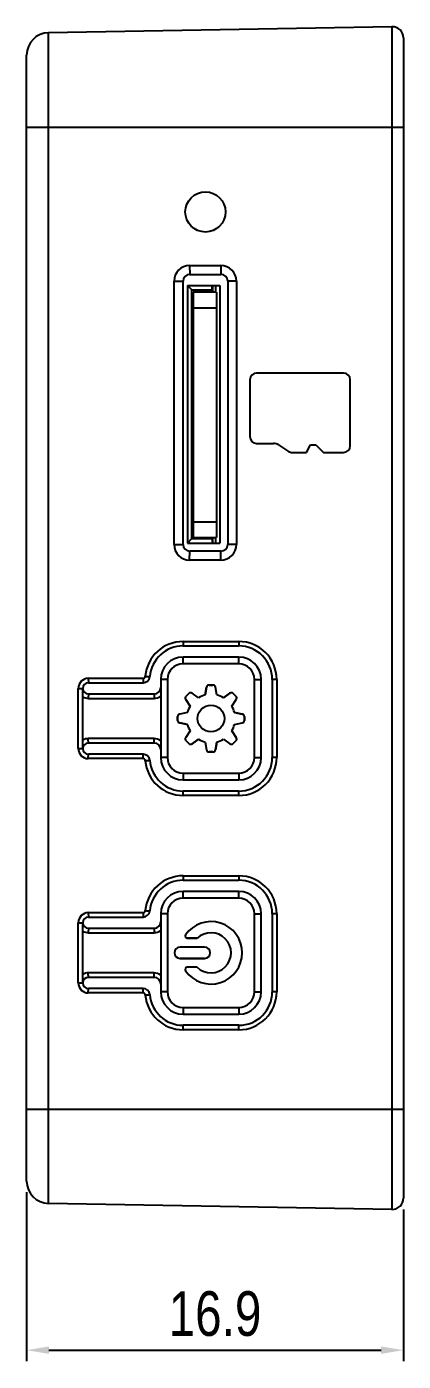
# Model space of a CAD drawing. Header units: millimetres. Extents: x 135 to 308, y 178 to 291.
# Drawn here: x 227.7 to 244.6, y 200 to 259.8 of the extents above; entities that cross this region are included whole.
import ezdxf

# ---------------------------------------------------------------- set-up
doc = ezdxf.new("R2010")
doc.units = ezdxf.units.MM
doc.header["$LTSCALE"] = 0.5
doc.header["$PDMODE"] = 3
doc.header["$PDSIZE"] = 0.3125
doc.layers.get('0').update_dxf_attribs({"linetype": 'CONTINUOUS'})
doc.layers.get('Defpoints').update_dxf_attribs({"linetype": 'CONTINUOUS'})
doc.layers.add('dim', color=6, linetype='CONTINUOUS')
doc.styles.get("Standard").update_dxf_attribs({"font": 'txt', "width": 0.8})
doc.dimstyles.get("Standard").update_dxf_attribs({"dimtxt": 2, "dimasz": 1, "dimexe": 0.5, "dimexo": 0.5, "dimtad": 1, "dimtoh": 1, "dimdec": 1, "dimdsep": 46, "dimtxsty": 'Standard', "dimblk1": '_FILLED', "dimblk2": '_FILLED', "dimcen": 0.09, "dimazin": 2, "dimtp": 0.01, "dimtm": 0.01, "dimtfac": 1, "dimtofl": 0, "dimtmove": 0, "dimatfit": 3, "dimfxl": 1, "dimtolj": 1, "dimarcsym": 0})

# ---------------------------------------------------------------- blocks, each defined once
blk = doc.blocks.new('*D3')
at = {"layer": 'Defpoints', "color": 0}
for p in [(227.707, 208.036), (244.607, 207.267), (244.607, 200.463)]:
    blk.add_point(p, dxfattribs=at)
at = {"layer": 'dim', "color": 0, "lineweight": -2}
for p, q in [((227.707, 207.536), (227.707, 199.963)), ((244.607, 206.767), (244.607, 199.963)), ((228.707, 200.463), (243.607, 200.463))]:
    blk.add_line(p, q, dxfattribs=at)
at = {"layer": 'dim', "color": 0}
for points in [[(228.707, 200.629), (228.707, 200.296), (227.707, 200.463)], [(243.607, 200.296), (243.607, 200.629), (244.607, 200.463)]]:
    blk.add_solid(points, dxfattribs=at)
at = {"layer": 'dim', "color": 0, "insert": (236.157, 202.088), "char_height": 2, "attachment_point": 5}
blk.add_mtext('\\A1;16.9', dxfattribs=at)
blk = doc.blocks.new('_FILLED')
at = {"color": 0, "linetype": 'ByBlock'}
blk.add_solid([(0, 0), (-1, 0.167), (-1, -0.167)], dxfattribs=at)

msp = doc.modelspace()

# ---------------------------------------------------------------- linework, layer by layer
at = {"linetype": 'Continuous'}
for p, q in [((244.098, 259.771), (228.69, 259.502)), ((244.098, 259.771), (244.098, 206.767)), ((228.69, 207.036), (228.69, 259.502)), ((244.607, 259.271), (244.607, 207.267)), ((227.707, 208.036), (227.707, 258.502)), ((227.707, 255.269), (244.607, 255.269)), ((235.019, 249.069), (235.026, 248.669)), ((235.019, 249.069), (236.419, 249.069)), ((236.419, 249.069), (236.426, 248.669)), ((234.319, 236.569), (234.319, 248.369)), ((234.319, 248.369), (234.726, 248.369)), ((234.726, 236.569), (234.726, 248.369)), ((235.026, 248.669), (236.426, 248.669)), ((236.726, 248.369), (236.726, 236.569)), ((237.119, 248.369), (236.726, 248.369)), ((237.119, 248.369), (237.119, 236.569)), ((234.925, 248.179), (234.925, 236.629)), ((235.125, 247.979), (234.925, 248.179)), ((234.925, 248.179), (236.376, 248.179)), ((235.125, 236.829), (235.125, 247.979)), ((235.125, 247.979), (236.025, 247.979)), ((235.127, 247.679), (235.174, 247.679)), ((235.174, 247.879), (235.174, 247.179)), ((236.224, 247.879), (235.174, 247.879)), ((235.226, 247.979), (235.226, 247.879)), ((236.025, 247.879), (236.025, 248.179)), ((236.055, 247.879), (236.055, 248.179)), ((236.176, 248.179), (236.176, 247.879)), ((236.224, 247.879), (236.224, 247.179)), ((236.376, 248.179), (236.376, 236.629)), ((235.174, 247.179), (235.174, 236.879)), ((235.174, 247.179), (236.224, 247.179)), ((236.224, 247.179), (236.224, 236.879)), ((241.926, 244.249), (238.026, 244.249)), ((237.726, 243.949), (237.726, 241.399)), ((242.226, 240.989), (242.226, 243.949)), ((238.026, 241.099), (238.786, 241.099)), ((239.004, 241.034), (239.46, 240.738)), ((240.267, 240.689), (240.447, 241.039)), ((240.447, 241.039), (240.677, 241.039)), ((240.677, 241.039), (241.027, 240.689)), ((239.623, 240.689), (240.267, 240.689)), ((241.027, 240.689), (241.926, 240.689)), ((235.174, 237.579), (236.224, 237.579)), ((235.125, 237.329), (235.174, 237.329)), ((235.125, 236.929), (235.174, 236.929)), ((235.174, 236.879), (236.224, 236.879)), ((235.975, 236.879), (235.975, 236.829)), ((236.025, 236.879), (236.025, 236.629)), ((236.055, 236.629), (236.055, 236.879)), ((236.176, 236.879), (236.176, 236.629)), ((234.319, 236.569), (234.726, 236.569)), ((234.925, 236.629), (235.125, 236.829)), ((234.925, 236.629), (236.376, 236.629)), ((235.019, 235.869), (235.026, 236.269)), ((236.426, 236.269), (235.026, 236.269)), ((235.125, 236.829), (236.025, 236.829)), ((236.419, 235.869), (236.426, 236.269)), ((237.119, 236.569), (236.726, 236.569)), ((236.419, 235.869), (235.019, 235.869)), ((234.724, 232.219), (237.224, 232.219)), ((234.727, 232.019), (237.227, 232.019)), ((237.227, 231.519), (234.727, 231.519)), ((237.222, 231.219), (234.722, 231.219)), ((230.474, 230.569), (232.93, 230.569)), ((230.477, 230.369), (232.933, 230.369)), ((233.727, 230.519), (233.727, 227.019)), ((234.022, 230.519), (233.727, 230.519)), ((234.022, 230.519), (234.022, 227.019)), ((236.062, 230.269), (235.892, 230.269)), ((235.892, 230.269), (236.062, 230.269)), ((237.922, 227.019), (237.922, 230.519)), ((237.922, 230.519), (238.227, 230.519)), ((238.227, 227.019), (238.227, 230.519)), ((238.727, 230.519), (238.727, 227.019)), ((238.924, 230.519), (238.727, 230.519)), ((238.924, 230.519), (238.924, 227.019)), ((230.024, 227.419), (230.024, 230.119)), ((230.024, 230.119), (230.227, 230.119)), ((230.227, 227.419), (230.227, 230.119)), ((230.474, 229.669), (233.424, 229.669)), ((230.477, 229.869), (233.427, 229.869)), ((234.976, 229.89), (234.857, 229.77)), ((234.857, 229.77), (234.976, 229.89)), ((235.418, 229.7), (235.128, 229.903)), ((235.418, 229.7), (235.128, 229.903)), ((235.776, 230.171), (235.715, 229.823)), ((235.715, 229.823), (235.776, 230.171)), ((236.24, 229.823), (236.178, 230.171)), ((236.24, 229.823), (236.178, 230.171)), ((236.826, 229.903), (236.536, 229.7)), ((236.536, 229.7), (236.826, 229.903)), ((236.978, 229.89), (237.098, 229.77)), ((237.098, 229.77), (236.978, 229.89)), ((234.843, 229.618), (235.046, 229.328)), ((235.046, 229.328), (234.843, 229.618)), ((236.908, 229.328), (237.111, 229.618)), ((236.908, 229.328), (237.111, 229.618)), ((234.477, 228.854), (234.477, 228.684)), ((234.477, 228.684), (234.477, 228.854)), ((234.923, 229.031), (234.575, 228.97)), ((234.923, 229.031), (234.575, 228.97)), ((234.923, 228.506), (234.575, 228.568)), ((234.575, 228.568), (234.923, 228.506)), ((237.379, 228.97), (237.031, 229.031)), ((237.031, 229.031), (237.379, 228.97)), ((237.031, 228.506), (237.379, 228.568)), ((237.031, 228.506), (237.379, 228.568)), ((237.477, 228.854), (237.477, 228.684)), ((237.477, 228.684), (237.477, 228.854)), ((233.424, 227.869), (230.474, 227.869)), ((235.046, 228.21), (234.843, 227.92)), ((235.046, 228.21), (234.843, 227.92)), ((236.908, 228.21), (237.111, 227.92)), ((237.111, 227.92), (236.908, 228.21)), ((230.024, 227.419), (230.227, 227.419)), ((233.427, 227.669), (230.477, 227.669)), ((234.857, 227.768), (234.976, 227.648)), ((234.976, 227.648), (234.857, 227.768)), ((235.418, 227.838), (235.128, 227.635)), ((235.128, 227.635), (235.418, 227.838)), ((235.715, 227.715), (235.776, 227.367)), ((235.715, 227.715), (235.776, 227.367)), ((236.24, 227.715), (236.178, 227.367)), ((236.178, 227.367), (236.24, 227.715)), ((236.536, 227.838), (236.826, 227.635)), ((236.536, 227.838), (236.826, 227.635)), ((237.098, 227.768), (236.978, 227.648)), ((236.978, 227.648), (237.098, 227.768)), ((232.93, 226.969), (230.474, 226.969)), ((232.933, 227.169), (230.477, 227.169)), ((234.022, 227.019), (233.727, 227.019)), ((236.062, 227.269), (235.892, 227.269)), ((235.892, 227.269), (236.062, 227.269)), ((237.922, 227.019), (238.227, 227.019)), ((238.924, 227.019), (238.727, 227.019)), ((234.722, 226.319), (237.222, 226.319)), ((234.727, 226.019), (237.227, 226.019)), ((237.227, 225.519), (234.727, 225.519)), ((237.224, 225.319), (234.724, 225.319)), ((234.724, 221.719), (237.224, 221.719)), ((234.727, 221.519), (237.227, 221.519)), ((237.222, 220.719), (234.722, 220.719)), ((237.227, 221.019), (234.727, 221.019)), ((230.024, 219.619), (230.227, 219.619)), ((230.024, 216.919), (230.024, 219.619)), ((230.227, 216.919), (230.227, 219.619)), ((230.474, 220.069), (232.93, 220.069)), ((230.477, 219.869), (232.933, 219.869)), ((234.022, 220.019), (233.727, 220.019)), ((233.727, 220.019), (233.727, 216.519)), ((234.022, 220.019), (234.022, 216.519)), ((237.922, 220.019), (238.227, 220.019)), ((237.922, 216.519), (237.922, 220.019)), ((238.227, 216.519), (238.227, 220.019)), ((238.924, 220.019), (238.727, 220.019)), ((238.727, 220.019), (238.727, 216.519)), ((238.924, 220.019), (238.924, 216.519)), ((230.474, 219.169), (233.424, 219.169)), ((230.477, 219.369), (233.427, 219.369)), ((235.355, 218.919), (234.915, 218.919)), ((234.915, 218.919), (235.355, 218.919)), ((235.688, 218.519), (234.588, 218.519)), ((235.688, 218.519), (234.588, 218.519)), ((235.688, 218.019), (234.588, 218.019)), ((234.588, 218.019), (235.688, 218.019)), ((233.424, 217.369), (230.474, 217.369)), ((233.427, 217.169), (230.477, 217.169)), ((235.355, 217.619), (234.915, 217.619)), ((235.355, 217.619), (234.915, 217.619)), ((230.024, 216.919), (230.227, 216.919)), ((232.933, 216.669), (230.477, 216.669)), ((234.022, 216.519), (233.727, 216.519)), ((237.922, 216.519), (238.227, 216.519)), ((238.924, 216.519), (238.727, 216.519)), ((232.93, 216.469), (230.474, 216.469)), ((234.722, 215.819), (237.222, 215.819)), ((234.727, 215.519), (237.227, 215.519)), ((237.224, 214.819), (234.724, 214.819)), ((237.227, 215.019), (234.727, 215.019)), ((227.707, 211.269), (244.607, 211.269)), ((244.098, 206.767), (228.69, 207.036))]:
    msp.add_line(p, q, dxfattribs=at)
for centre, radius in [((235.726, 251.469), 0.9), ((235.977, 228.769), 0.6), ((235.977, 228.769), 0.6)]:
    msp.add_circle(centre, radius, dxfattribs=at)
for centre, radius, start, end in [((244.107, 259.271), 0.5, 0, 91), ((228.707, 258.502), 1, 91, 180), ((235.019, 248.369), 0.7, 90, 180), ((236.419, 248.369), 0.7, 0, 90), ((235.026, 248.369), 0.3, 90, 180), ((236.426, 248.369), 0.3, 0, 90), ((238.026, 243.949), 0.3, 90, 180), ((241.926, 243.949), 0.3, 0, 90), ((238.026, 241.399), 0.3, 180, 270), ((238.786, 240.699), 0.4, 56.93109, 90), ((239.623, 240.989), 0.3, 236.93109, 270), ((241.926, 240.989), 0.3, 270, 360), ((235.019, 236.569), 0.7, 180, 270), ((235.026, 236.569), 0.3, 180, 270), ((236.419, 236.569), 0.7, 270, 360), ((236.426, 236.569), 0.3, 270, 360), ((234.724, 230.519), 1.7, 90.00031, 175.21949), ((237.224, 230.519), 1.7, 0.00001, 89.99999), ((234.727, 230.519), 1.5, 90, 175.21981), ((234.727, 230.519), 1, 90, 180), ((237.227, 230.519), 1.5, 0, 90), ((237.227, 230.519), 1, 0, 90), ((234.722, 230.519), 0.7, 90.00035, 179.99965), ((237.222, 230.519), 0.7, 0.00035, 89.99965), ((230.474, 230.119), 0.45, 90.00061, 179.99939), ((230.477, 230.119), 0.25, 90, 270), ((232.933, 230.669), 0.3, 270, 355.21981), ((235.892, 230.151), 0.118, 90, 170.04067), ((235.892, 230.151), 0.118, 90, 170.04067), ((236.062, 230.151), 0.118, 9.95933, 90), ((236.062, 230.151), 0.118, 9.95933, 90), ((230.474, 230.119), 0.45, 236.78533, 269.99853), ((233.424, 230.169), 0.5, 270.00066, 307.37087), ((233.427, 230.169), 0.3, 270, 360), ((234.94, 229.686), 0.118, 135, 215.04067), ((234.94, 229.686), 0.118, 135, 215.04067), ((235.06, 229.806), 0.118, 54.95933, 135), ((235.06, 229.806), 0.118, 54.95933, 135), ((235.977, 228.769), 1.086, 103.99143, 121.00857), ((235.977, 228.769), 1.086, 103.99143, 121.00857), ((235.977, 228.769), 1.086, 58.99143, 76.00857), ((235.977, 228.769), 1.086, 58.99143, 76.00857), ((236.894, 229.806), 0.118, 45, 125.04067), ((236.894, 229.806), 0.118, 45, 125.04067), ((237.014, 229.686), 0.118, 324.95933, 45), ((237.014, 229.686), 0.118, 324.95933, 45), ((235.977, 228.769), 1.086, 148.99143, 166.00857), ((235.977, 228.769), 1.086, 148.99143, 166.00857), ((235.977, 228.769), 1.086, 13.99143, 31.00857), ((235.977, 228.769), 1.086, 13.99143, 31.00857), ((234.595, 228.854), 0.118, 99.95933, 180), ((234.595, 228.854), 0.118, 99.95933, 180), ((234.595, 228.684), 0.118, 180, 260.04067), ((234.595, 228.684), 0.118, 180, 260.04067), ((235.977, 228.769), 1.086, 193.99143, 211.00857), ((235.977, 228.769), 1.086, 193.99143, 211.00857), ((235.977, 228.769), 1.086, 328.99143, 346.00857), ((235.977, 228.769), 1.086, 328.99143, 346.00857), ((237.359, 228.854), 0.118, 0, 80.04067), ((237.359, 228.854), 0.118, 0, 80.04067), ((237.359, 228.684), 0.118, 279.95933, 360), ((237.359, 228.684), 0.118, 279.95933, 360), ((230.474, 227.419), 0.45, 90.00151, 123.21463), ((233.424, 227.369), 0.5, 52.62877, 89.99971), ((234.94, 227.852), 0.118, 144.95933, 225), ((234.94, 227.852), 0.118, 144.95933, 225), ((237.014, 227.852), 0.118, 315, 35.04067), ((237.014, 227.852), 0.118, 315, 35.04067), ((230.474, 227.419), 0.45, 180.00051, 269.99949), ((230.477, 227.419), 0.25, 90, 270), ((233.427, 227.369), 0.3, 0, 90), ((235.06, 227.732), 0.118, 225, 305.04067), ((235.06, 227.732), 0.118, 225, 305.04067), ((235.977, 228.769), 1.086, 238.99143, 256.00857), ((235.977, 228.769), 1.086, 238.99143, 256.00857), ((235.892, 227.387), 0.118, 189.95933, 270), ((235.892, 227.387), 0.118, 189.95933, 270), ((236.062, 227.387), 0.118, 270, 350.04067), ((236.062, 227.387), 0.118, 270, 350.04067), ((235.977, 228.769), 1.086, 283.99143, 301.00857), ((235.977, 228.769), 1.086, 283.99143, 301.00857), ((236.894, 227.732), 0.118, 234.95933, 315), ((236.894, 227.732), 0.118, 234.95933, 315), ((232.933, 226.869), 0.3, 4.78019, 90), ((234.724, 227.019), 1.7, 184.78051, 269.99969), ((234.727, 227.019), 1.5, 184.78019, 270), ((234.727, 227.019), 1, 180, 270), ((234.722, 227.019), 0.7, 180.00035, 269.99965), ((237.222, 227.019), 0.7, 270.00035, 359.99965), ((237.224, 227.019), 1.7, 270.00001, 359.99999), ((237.227, 227.019), 1.5, 270, 360), ((237.227, 227.019), 1, 270, 360), ((234.724, 220.019), 1.7, 90.00031, 175.21949), ((234.727, 220.019), 1.5, 90, 175.21981), ((237.224, 220.019), 1.7, 0.00001, 89.99999), ((237.227, 220.019), 1.5, 0, 90), ((234.727, 220.019), 1, 90, 180), ((234.722, 220.019), 0.7, 90.00035, 179.99965), ((237.222, 220.019), 0.7, 0.00035, 89.99965), ((237.227, 220.019), 1, 0, 90), ((232.933, 220.169), 0.3, 270, 355.21981), ((230.474, 219.619), 0.45, 90.00061, 179.99939), ((230.477, 219.619), 0.25, 90, 270), ((233.427, 219.669), 0.3, 270, 360), ((235.977, 218.269), 1.4, 215.23442, 144.76558), ((235.977, 218.269), 1.4, 215.23442, 144.76558), ((230.474, 219.619), 0.45, 236.78584, 269.99802), ((233.424, 219.669), 0.5, 269.99996, 307.37156), ((234.915, 219.019), 0.1, 144.76558, 270), ((234.915, 219.019), 0.1, 144.76558, 270), ((235.977, 218.269), 0.9, 226.23826, 133.76174), ((235.977, 218.269), 0.9, 226.23826, 133.76174), ((234.588, 218.269), 0.25, 90, 270), ((234.588, 218.269), 0.25, 90, 270), ((235.688, 218.269), 0.25, 270, 90), ((235.688, 218.269), 0.25, 270, 90), ((230.474, 216.919), 0.45, 90.00141, 123.21473), ((230.477, 216.919), 0.25, 90, 270), ((233.424, 216.869), 0.5, 52.62921, 89.99927), ((233.427, 216.869), 0.3, 0, 90), ((234.915, 217.519), 0.1, 90, 215.23442), ((234.915, 217.519), 0.1, 90, 215.23442), ((230.474, 216.919), 0.45, 180.00051, 269.99949), ((232.933, 216.369), 0.3, 4.78019, 90), ((234.727, 216.519), 1, 180, 270), ((234.722, 216.519), 0.7, 180.00035, 269.99965), ((237.222, 216.519), 0.7, 270.00035, 359.99965), ((237.224, 216.519), 1.7, 270.00001, 359.99999), ((237.227, 216.519), 1.5, 270, 360), ((237.227, 216.519), 1, 270, 360), ((234.724, 216.519), 1.7, 184.78051, 269.99969), ((234.727, 216.519), 1.5, 184.78019, 270), ((228.707, 208.036), 1, 180, 269), ((244.107, 207.267), 0.5, 269, 360)]:
    msp.add_arc(centre, radius, start, end, dxfattribs=at)
for points, knots in [([(234.724, 232.219), (234.724, 232.206), (234.724, 232.18), (234.724, 232.143), (234.724, 232.109), (234.725, 232.079), (234.725, 232.058), (234.725, 232.043), (234.726, 232.035), (234.726, 232.028), (234.726, 232.023), (234.727, 232.021), (234.727, 232.019), (234.727, 232.019)], [0, 0, 0, 0, 0.19481, 0.382504, 0.555263, 0.706681, 0.831028, 0.881455, 0.923425, 0.956514, 0.980381, 0.994876, 1, 1, 1, 1]), ([(237.224, 232.219), (237.224, 232.206), (237.224, 232.18), (237.224, 232.143), (237.224, 232.109), (237.225, 232.079), (237.225, 232.058), (237.225, 232.043), (237.226, 232.035), (237.226, 232.028), (237.226, 232.023), (237.227, 232.021), (237.227, 232.019), (237.227, 232.019)], [0, 0, 0, 0, 0.19481, 0.382504, 0.555264, 0.706681, 0.831028, 0.881455, 0.923425, 0.956514, 0.980381, 0.994876, 1, 1, 1, 1]), ([(234.722, 231.219), (234.722, 231.238), (234.722, 231.277), (234.722, 231.332), (234.723, 231.384), (234.723, 231.428), (234.724, 231.461), (234.725, 231.483), (234.725, 231.495), (234.726, 231.505), (234.726, 231.513), (234.727, 231.516), (234.727, 231.519), (234.727, 231.519)], [0, 0, 0, 0, 0.194912, 0.382486, 0.555238, 0.706713, 0.831026, 0.88147, 0.923423, 0.956513, 0.980397, 0.994884, 1, 1, 1, 1]), ([(237.222, 231.219), (237.222, 231.238), (237.222, 231.277), (237.222, 231.332), (237.223, 231.384), (237.223, 231.428), (237.224, 231.461), (237.225, 231.483), (237.225, 231.495), (237.226, 231.505), (237.226, 231.513), (237.227, 231.516), (237.227, 231.519), (237.227, 231.519)], [0, 0, 0, 0, 0.194912, 0.382486, 0.555238, 0.706713, 0.831026, 0.88147, 0.923423, 0.956513, 0.980397, 0.994884, 1, 1, 1, 1]), ([(230.474, 230.569), (230.474, 230.556), (230.474, 230.53), (230.474, 230.493), (230.474, 230.459), (230.475, 230.429), (230.475, 230.408), (230.475, 230.393), (230.476, 230.385), (230.476, 230.378), (230.476, 230.373), (230.477, 230.371), (230.477, 230.369), (230.477, 230.369)], [0, 0, 0, 0, 0.19481, 0.382504, 0.555263, 0.706681, 0.831028, 0.881455, 0.923425, 0.956514, 0.980381, 0.994876, 1, 1, 1, 1]), ([(232.93, 230.569), (232.954, 230.569), (233.004, 230.588), (233.027, 230.636), (233.03, 230.661)], [0, 0, 0, 0, 0.499958, 1, 1, 1, 1]), ([(232.93, 230.569), (232.93, 230.556), (232.93, 230.53), (232.93, 230.493), (232.93, 230.459), (232.931, 230.429), (232.931, 230.408), (232.932, 230.393), (232.932, 230.385), (232.932, 230.378), (232.932, 230.373), (232.933, 230.371), (232.933, 230.369), (232.933, 230.369)], [0, 0, 0, 0, 0.19481, 0.382504, 0.555263, 0.706681, 0.831028, 0.881455, 0.923425, 0.956514, 0.980381, 0.994876, 1, 1, 1, 1]), ([(233.03, 230.661), (233.043, 230.66), (233.068, 230.657), (233.106, 230.654), (233.14, 230.651), (233.171, 230.649), (233.193, 230.647), (233.208, 230.646), (233.216, 230.645), (233.223, 230.645), (233.227, 230.644), (233.23, 230.644), (233.231, 230.644), (233.232, 230.644), (233.232, 230.644), (233.232, 230.644)], [0, 0, 0, 0, 0.193989, 0.381402, 0.554261, 0.706007, 0.830765, 0.881386, 0.923522, 0.956735, 0.980667, 0.989095, 0.995139, 0.99878, 1, 1, 1, 1]), ([(230.477, 229.869), (230.477, 229.869), (230.477, 229.867), (230.476, 229.865), (230.476, 229.86), (230.476, 229.853), (230.475, 229.845), (230.475, 229.83), (230.475, 229.809), (230.474, 229.779), (230.474, 229.745), (230.474, 229.707), (230.474, 229.682), (230.474, 229.669)], [0, 0, 0, 0, 0.005124, 0.019619, 0.043486, 0.076575, 0.118545, 0.168972, 0.293319, 0.444737, 0.617496, 0.80519, 1, 1, 1, 1]), ([(233.427, 229.869), (233.427, 229.869), (233.427, 229.867), (233.426, 229.865), (233.426, 229.86), (233.426, 229.853), (233.425, 229.845), (233.425, 229.83), (233.425, 229.809), (233.424, 229.779), (233.424, 229.745), (233.424, 229.707), (233.424, 229.682), (233.424, 229.669)], [0, 0, 0, 0, 0.005124, 0.019619, 0.043486, 0.076575, 0.118545, 0.168972, 0.293319, 0.444736, 0.617496, 0.80519, 1, 1, 1, 1]), ([(230.477, 227.669), (230.477, 227.669), (230.477, 227.671), (230.476, 227.673), (230.476, 227.678), (230.476, 227.685), (230.475, 227.693), (230.475, 227.708), (230.475, 227.729), (230.474, 227.759), (230.474, 227.793), (230.474, 227.83), (230.474, 227.856), (230.474, 227.869)], [0, 0, 0, 0, 0.005124, 0.019619, 0.043486, 0.076575, 0.118545, 0.168972, 0.293319, 0.444736, 0.617496, 0.80519, 1, 1, 1, 1]), ([(233.427, 227.669), (233.427, 227.669), (233.427, 227.671), (233.426, 227.673), (233.426, 227.678), (233.426, 227.685), (233.425, 227.693), (233.425, 227.708), (233.425, 227.729), (233.424, 227.759), (233.424, 227.793), (233.424, 227.83), (233.424, 227.856), (233.424, 227.869)], [0, 0, 0, 0, 0.005124, 0.019619, 0.043486, 0.076575, 0.118545, 0.168972, 0.293319, 0.444737, 0.617496, 0.80519, 1, 1, 1, 1]), ([(230.474, 226.969), (230.474, 226.982), (230.474, 227.007), (230.474, 227.045), (230.474, 227.079), (230.475, 227.109), (230.475, 227.13), (230.475, 227.145), (230.476, 227.153), (230.476, 227.16), (230.476, 227.165), (230.477, 227.167), (230.477, 227.169), (230.477, 227.169)], [0, 0, 0, 0, 0.19481, 0.382504, 0.555264, 0.706681, 0.831028, 0.881455, 0.923425, 0.956514, 0.980381, 0.994876, 1, 1, 1, 1]), ([(232.93, 226.969), (232.93, 226.982), (232.93, 227.007), (232.93, 227.045), (232.93, 227.079), (232.931, 227.109), (232.931, 227.13), (232.932, 227.145), (232.932, 227.153), (232.932, 227.16), (232.932, 227.165), (232.933, 227.167), (232.933, 227.169), (232.933, 227.169)], [0, 0, 0, 0, 0.19481, 0.382504, 0.555263, 0.706681, 0.831028, 0.881455, 0.923425, 0.956514, 0.980381, 0.994876, 1, 1, 1, 1]), ([(233.03, 226.877), (233.027, 226.901), (233.004, 226.95), (232.954, 226.969), (232.93, 226.969)], [0, 0, 0, 0, 0.500004, 1, 1, 1, 1]), ([(233.03, 226.877), (233.043, 226.878), (233.068, 226.881), (233.106, 226.884), (233.14, 226.887), (233.171, 226.889), (233.193, 226.891), (233.208, 226.892), (233.216, 226.893), (233.223, 226.893), (233.227, 226.894), (233.23, 226.894), (233.231, 226.894), (233.232, 226.894), (233.232, 226.894), (233.232, 226.894)], [0, 0, 0, 0, 0.193989, 0.381402, 0.554261, 0.706007, 0.830765, 0.881386, 0.923522, 0.956735, 0.980667, 0.989095, 0.995139, 0.99878, 1, 1, 1, 1]), ([(234.722, 226.319), (234.722, 226.299), (234.722, 226.261), (234.722, 226.206), (234.723, 226.154), (234.723, 226.11), (234.724, 226.077), (234.725, 226.055), (234.725, 226.043), (234.726, 226.033), (234.726, 226.025), (234.727, 226.022), (234.727, 226.019), (234.727, 226.019)], [0, 0, 0, 0, 0.194912, 0.382486, 0.555238, 0.706713, 0.831026, 0.88147, 0.923423, 0.956513, 0.980397, 0.994884, 1, 1, 1, 1]), ([(237.222, 226.319), (237.222, 226.299), (237.222, 226.261), (237.222, 226.206), (237.223, 226.154), (237.223, 226.11), (237.224, 226.077), (237.225, 226.055), (237.225, 226.043), (237.226, 226.033), (237.226, 226.025), (237.227, 226.022), (237.227, 226.019), (237.227, 226.019)], [0, 0, 0, 0, 0.194912, 0.382486, 0.555238, 0.706713, 0.831026, 0.88147, 0.923423, 0.956513, 0.980397, 0.994884, 1, 1, 1, 1]), ([(234.724, 225.319), (234.724, 225.332), (234.724, 225.357), (234.724, 225.395), (234.724, 225.429), (234.725, 225.459), (234.725, 225.48), (234.725, 225.495), (234.726, 225.503), (234.726, 225.51), (234.726, 225.515), (234.727, 225.517), (234.727, 225.519), (234.727, 225.519)], [0, 0, 0, 0, 0.19481, 0.382504, 0.555264, 0.706681, 0.831028, 0.881455, 0.923425, 0.956514, 0.980381, 0.994876, 1, 1, 1, 1]), ([(237.224, 225.319), (237.224, 225.332), (237.224, 225.357), (237.224, 225.395), (237.224, 225.429), (237.225, 225.459), (237.225, 225.48), (237.225, 225.495), (237.226, 225.503), (237.226, 225.51), (237.226, 225.515), (237.227, 225.517), (237.227, 225.519), (237.227, 225.519)], [0, 0, 0, 0, 0.19481, 0.382504, 0.555263, 0.706681, 0.831028, 0.881455, 0.923425, 0.956514, 0.980381, 0.994876, 1, 1, 1, 1]), ([(234.724, 221.719), (234.724, 221.706), (234.724, 221.68), (234.724, 221.643), (234.724, 221.609), (234.725, 221.579), (234.725, 221.558), (234.725, 221.543), (234.726, 221.535), (234.726, 221.528), (234.726, 221.523), (234.727, 221.521), (234.727, 221.519), (234.727, 221.519)], [0, 0, 0, 0, 0.19481, 0.382504, 0.555263, 0.706681, 0.831028, 0.881455, 0.923425, 0.956514, 0.980381, 0.994876, 1, 1, 1, 1]), ([(237.224, 221.719), (237.224, 221.706), (237.224, 221.68), (237.224, 221.643), (237.224, 221.609), (237.225, 221.579), (237.225, 221.558), (237.225, 221.543), (237.226, 221.535), (237.226, 221.528), (237.226, 221.523), (237.227, 221.521), (237.227, 221.519), (237.227, 221.519)], [0, 0, 0, 0, 0.19481, 0.382504, 0.555264, 0.706681, 0.831028, 0.881455, 0.923425, 0.956514, 0.980381, 0.994876, 1, 1, 1, 1]), ([(234.722, 220.719), (234.722, 220.738), (234.722, 220.777), (234.722, 220.832), (234.723, 220.884), (234.723, 220.928), (234.724, 220.961), (234.725, 220.983), (234.725, 220.995), (234.726, 221.005), (234.726, 221.013), (234.727, 221.016), (234.727, 221.019), (234.727, 221.019)], [0, 0, 0, 0, 0.194912, 0.382486, 0.555238, 0.706713, 0.831026, 0.88147, 0.923423, 0.956513, 0.980397, 0.994884, 1, 1, 1, 1]), ([(237.222, 220.719), (237.222, 220.738), (237.222, 220.777), (237.222, 220.832), (237.223, 220.884), (237.223, 220.928), (237.224, 220.961), (237.225, 220.983), (237.225, 220.995), (237.226, 221.005), (237.226, 221.013), (237.227, 221.016), (237.227, 221.019), (237.227, 221.019)], [0, 0, 0, 0, 0.194912, 0.382486, 0.555238, 0.706713, 0.831026, 0.88147, 0.923423, 0.956513, 0.980397, 0.994884, 1, 1, 1, 1]), ([(232.93, 220.069), (232.954, 220.069), (233.004, 220.088), (233.027, 220.136), (233.03, 220.161)], [0, 0, 0, 0, 0.499958, 1, 1, 1, 1]), ([(233.03, 220.161), (233.043, 220.16), (233.068, 220.157), (233.106, 220.154), (233.14, 220.151), (233.171, 220.149), (233.193, 220.147), (233.208, 220.146), (233.216, 220.145), (233.223, 220.145), (233.227, 220.144), (233.23, 220.144), (233.231, 220.144), (233.232, 220.144), (233.232, 220.144), (233.232, 220.144)], [0, 0, 0, 0, 0.193989, 0.381402, 0.554261, 0.706007, 0.830765, 0.881386, 0.923522, 0.956735, 0.980667, 0.989095, 0.995139, 0.99878, 1, 1, 1, 1]), ([(230.474, 220.069), (230.474, 220.056), (230.474, 220.03), (230.474, 219.993), (230.474, 219.959), (230.475, 219.929), (230.475, 219.908), (230.475, 219.893), (230.476, 219.885), (230.476, 219.878), (230.476, 219.873), (230.477, 219.871), (230.477, 219.869), (230.477, 219.869)], [0, 0, 0, 0, 0.19481, 0.382504, 0.555263, 0.706681, 0.831028, 0.881455, 0.923425, 0.956514, 0.980381, 0.994876, 1, 1, 1, 1]), ([(232.93, 220.069), (232.93, 220.056), (232.93, 220.03), (232.93, 219.993), (232.93, 219.959), (232.931, 219.929), (232.931, 219.908), (232.932, 219.893), (232.932, 219.885), (232.932, 219.878), (232.932, 219.873), (232.933, 219.871), (232.933, 219.869), (232.933, 219.869)], [0, 0, 0, 0, 0.19481, 0.382504, 0.555263, 0.706681, 0.831028, 0.881455, 0.923425, 0.956514, 0.980381, 0.994876, 1, 1, 1, 1]), ([(230.477, 219.369), (230.477, 219.369), (230.477, 219.367), (230.476, 219.365), (230.476, 219.36), (230.476, 219.353), (230.475, 219.345), (230.475, 219.33), (230.475, 219.309), (230.474, 219.279), (230.474, 219.245), (230.474, 219.207), (230.474, 219.182), (230.474, 219.169)], [0, 0, 0, 0, 0.005124, 0.019619, 0.043486, 0.076575, 0.118545, 0.168972, 0.293319, 0.444737, 0.617496, 0.80519, 1, 1, 1, 1]), ([(233.427, 219.369), (233.427, 219.369), (233.427, 219.367), (233.426, 219.365), (233.426, 219.36), (233.426, 219.353), (233.425, 219.345), (233.425, 219.33), (233.425, 219.309), (233.424, 219.279), (233.424, 219.245), (233.424, 219.207), (233.424, 219.182), (233.424, 219.169)], [0, 0, 0, 0, 0.005124, 0.019619, 0.043486, 0.076575, 0.118545, 0.168972, 0.293319, 0.444736, 0.617496, 0.80519, 1, 1, 1, 1]), ([(230.477, 217.169), (230.477, 217.169), (230.477, 217.171), (230.476, 217.173), (230.476, 217.178), (230.476, 217.185), (230.475, 217.193), (230.475, 217.208), (230.475, 217.229), (230.474, 217.259), (230.474, 217.293), (230.474, 217.33), (230.474, 217.356), (230.474, 217.369)], [0, 0, 0, 0, 0.005124, 0.019619, 0.043486, 0.076575, 0.118545, 0.168972, 0.293319, 0.444736, 0.617496, 0.80519, 1, 1, 1, 1]), ([(233.427, 217.169), (233.427, 217.169), (233.427, 217.171), (233.426, 217.173), (233.426, 217.178), (233.426, 217.185), (233.425, 217.193), (233.425, 217.208), (233.425, 217.229), (233.424, 217.259), (233.424, 217.293), (233.424, 217.33), (233.424, 217.356), (233.424, 217.369)], [0, 0, 0, 0, 0.005124, 0.019619, 0.043486, 0.076575, 0.118545, 0.168972, 0.293319, 0.444737, 0.617496, 0.80519, 1, 1, 1, 1]), ([(230.474, 216.469), (230.474, 216.482), (230.474, 216.507), (230.474, 216.545), (230.474, 216.579), (230.475, 216.609), (230.475, 216.63), (230.475, 216.645), (230.476, 216.653), (230.476, 216.66), (230.476, 216.665), (230.477, 216.667), (230.477, 216.669), (230.477, 216.669)], [0, 0, 0, 0, 0.19481, 0.382504, 0.555264, 0.706681, 0.831028, 0.881455, 0.923425, 0.956514, 0.980381, 0.994876, 1, 1, 1, 1]), ([(232.93, 216.469), (232.93, 216.482), (232.93, 216.507), (232.93, 216.545), (232.93, 216.579), (232.931, 216.609), (232.931, 216.63), (232.932, 216.645), (232.932, 216.653), (232.932, 216.66), (232.932, 216.665), (232.933, 216.667), (232.933, 216.669), (232.933, 216.669)], [0, 0, 0, 0, 0.19481, 0.382504, 0.555263, 0.706681, 0.831028, 0.881455, 0.923425, 0.956514, 0.980381, 0.994876, 1, 1, 1, 1]), ([(233.03, 216.377), (233.027, 216.401), (233.004, 216.45), (232.954, 216.469), (232.93, 216.469)], [0, 0, 0, 0, 0.500004, 1, 1, 1, 1]), ([(233.03, 216.377), (233.043, 216.378), (233.068, 216.381), (233.106, 216.384), (233.14, 216.387), (233.171, 216.389), (233.193, 216.391), (233.208, 216.392), (233.216, 216.393), (233.223, 216.393), (233.227, 216.394), (233.23, 216.394), (233.231, 216.394), (233.232, 216.394), (233.232, 216.394), (233.232, 216.394)], [0, 0, 0, 0, 0.193989, 0.381402, 0.554261, 0.706007, 0.830765, 0.881386, 0.923522, 0.956735, 0.980667, 0.989095, 0.995139, 0.99878, 1, 1, 1, 1]), ([(234.722, 215.819), (234.722, 215.799), (234.722, 215.761), (234.722, 215.706), (234.723, 215.654), (234.723, 215.61), (234.724, 215.577), (234.725, 215.555), (234.725, 215.543), (234.726, 215.533), (234.726, 215.525), (234.727, 215.522), (234.727, 215.519), (234.727, 215.519)], [0, 0, 0, 0, 0.194912, 0.382486, 0.555238, 0.706713, 0.831026, 0.88147, 0.923423, 0.956513, 0.980397, 0.994884, 1, 1, 1, 1]), ([(237.222, 215.819), (237.222, 215.799), (237.222, 215.761), (237.222, 215.706), (237.223, 215.654), (237.223, 215.61), (237.224, 215.577), (237.225, 215.555), (237.225, 215.543), (237.226, 215.533), (237.226, 215.525), (237.227, 215.522), (237.227, 215.519), (237.227, 215.519)], [0, 0, 0, 0, 0.194912, 0.382486, 0.555238, 0.706713, 0.831026, 0.88147, 0.923423, 0.956513, 0.980397, 0.994884, 1, 1, 1, 1]), ([(234.724, 214.819), (234.724, 214.832), (234.724, 214.857), (234.724, 214.895), (234.724, 214.929), (234.725, 214.959), (234.725, 214.98), (234.725, 214.995), (234.726, 215.003), (234.726, 215.01), (234.726, 215.015), (234.727, 215.017), (234.727, 215.019), (234.727, 215.019)], [0, 0, 0, 0, 0.19481, 0.382504, 0.555264, 0.706681, 0.831028, 0.881455, 0.923425, 0.956514, 0.980381, 0.994876, 1, 1, 1, 1]), ([(237.224, 214.819), (237.224, 214.832), (237.224, 214.857), (237.224, 214.895), (237.224, 214.929), (237.225, 214.959), (237.225, 214.98), (237.225, 214.995), (237.226, 215.003), (237.226, 215.01), (237.226, 215.015), (237.227, 215.017), (237.227, 215.019), (237.227, 215.019)], [0, 0, 0, 0, 0.19481, 0.382504, 0.555263, 0.706681, 0.831028, 0.881455, 0.923425, 0.956514, 0.980381, 0.994876, 1, 1, 1, 1])]:
    msp.add_open_spline(points, degree=3, knots=knots, dxfattribs=at)

# ---------------------------------------------------------------- dimensions: what is measured, and where the dimension line sits
at = {"layer": 'dim'}
dim = msp.add_linear_dim(base=(244.607, 200.463), p1=(227.707, 208.036), p2=(244.607, 207.267), dimstyle='Standard', dxfattribs=at)
dim.commit()
dim.dimension.update_dxf_attribs({"geometry": '*D3', "text_midpoint": (236.157, 202.088)})

doc.saveas('drawing.dxf')
